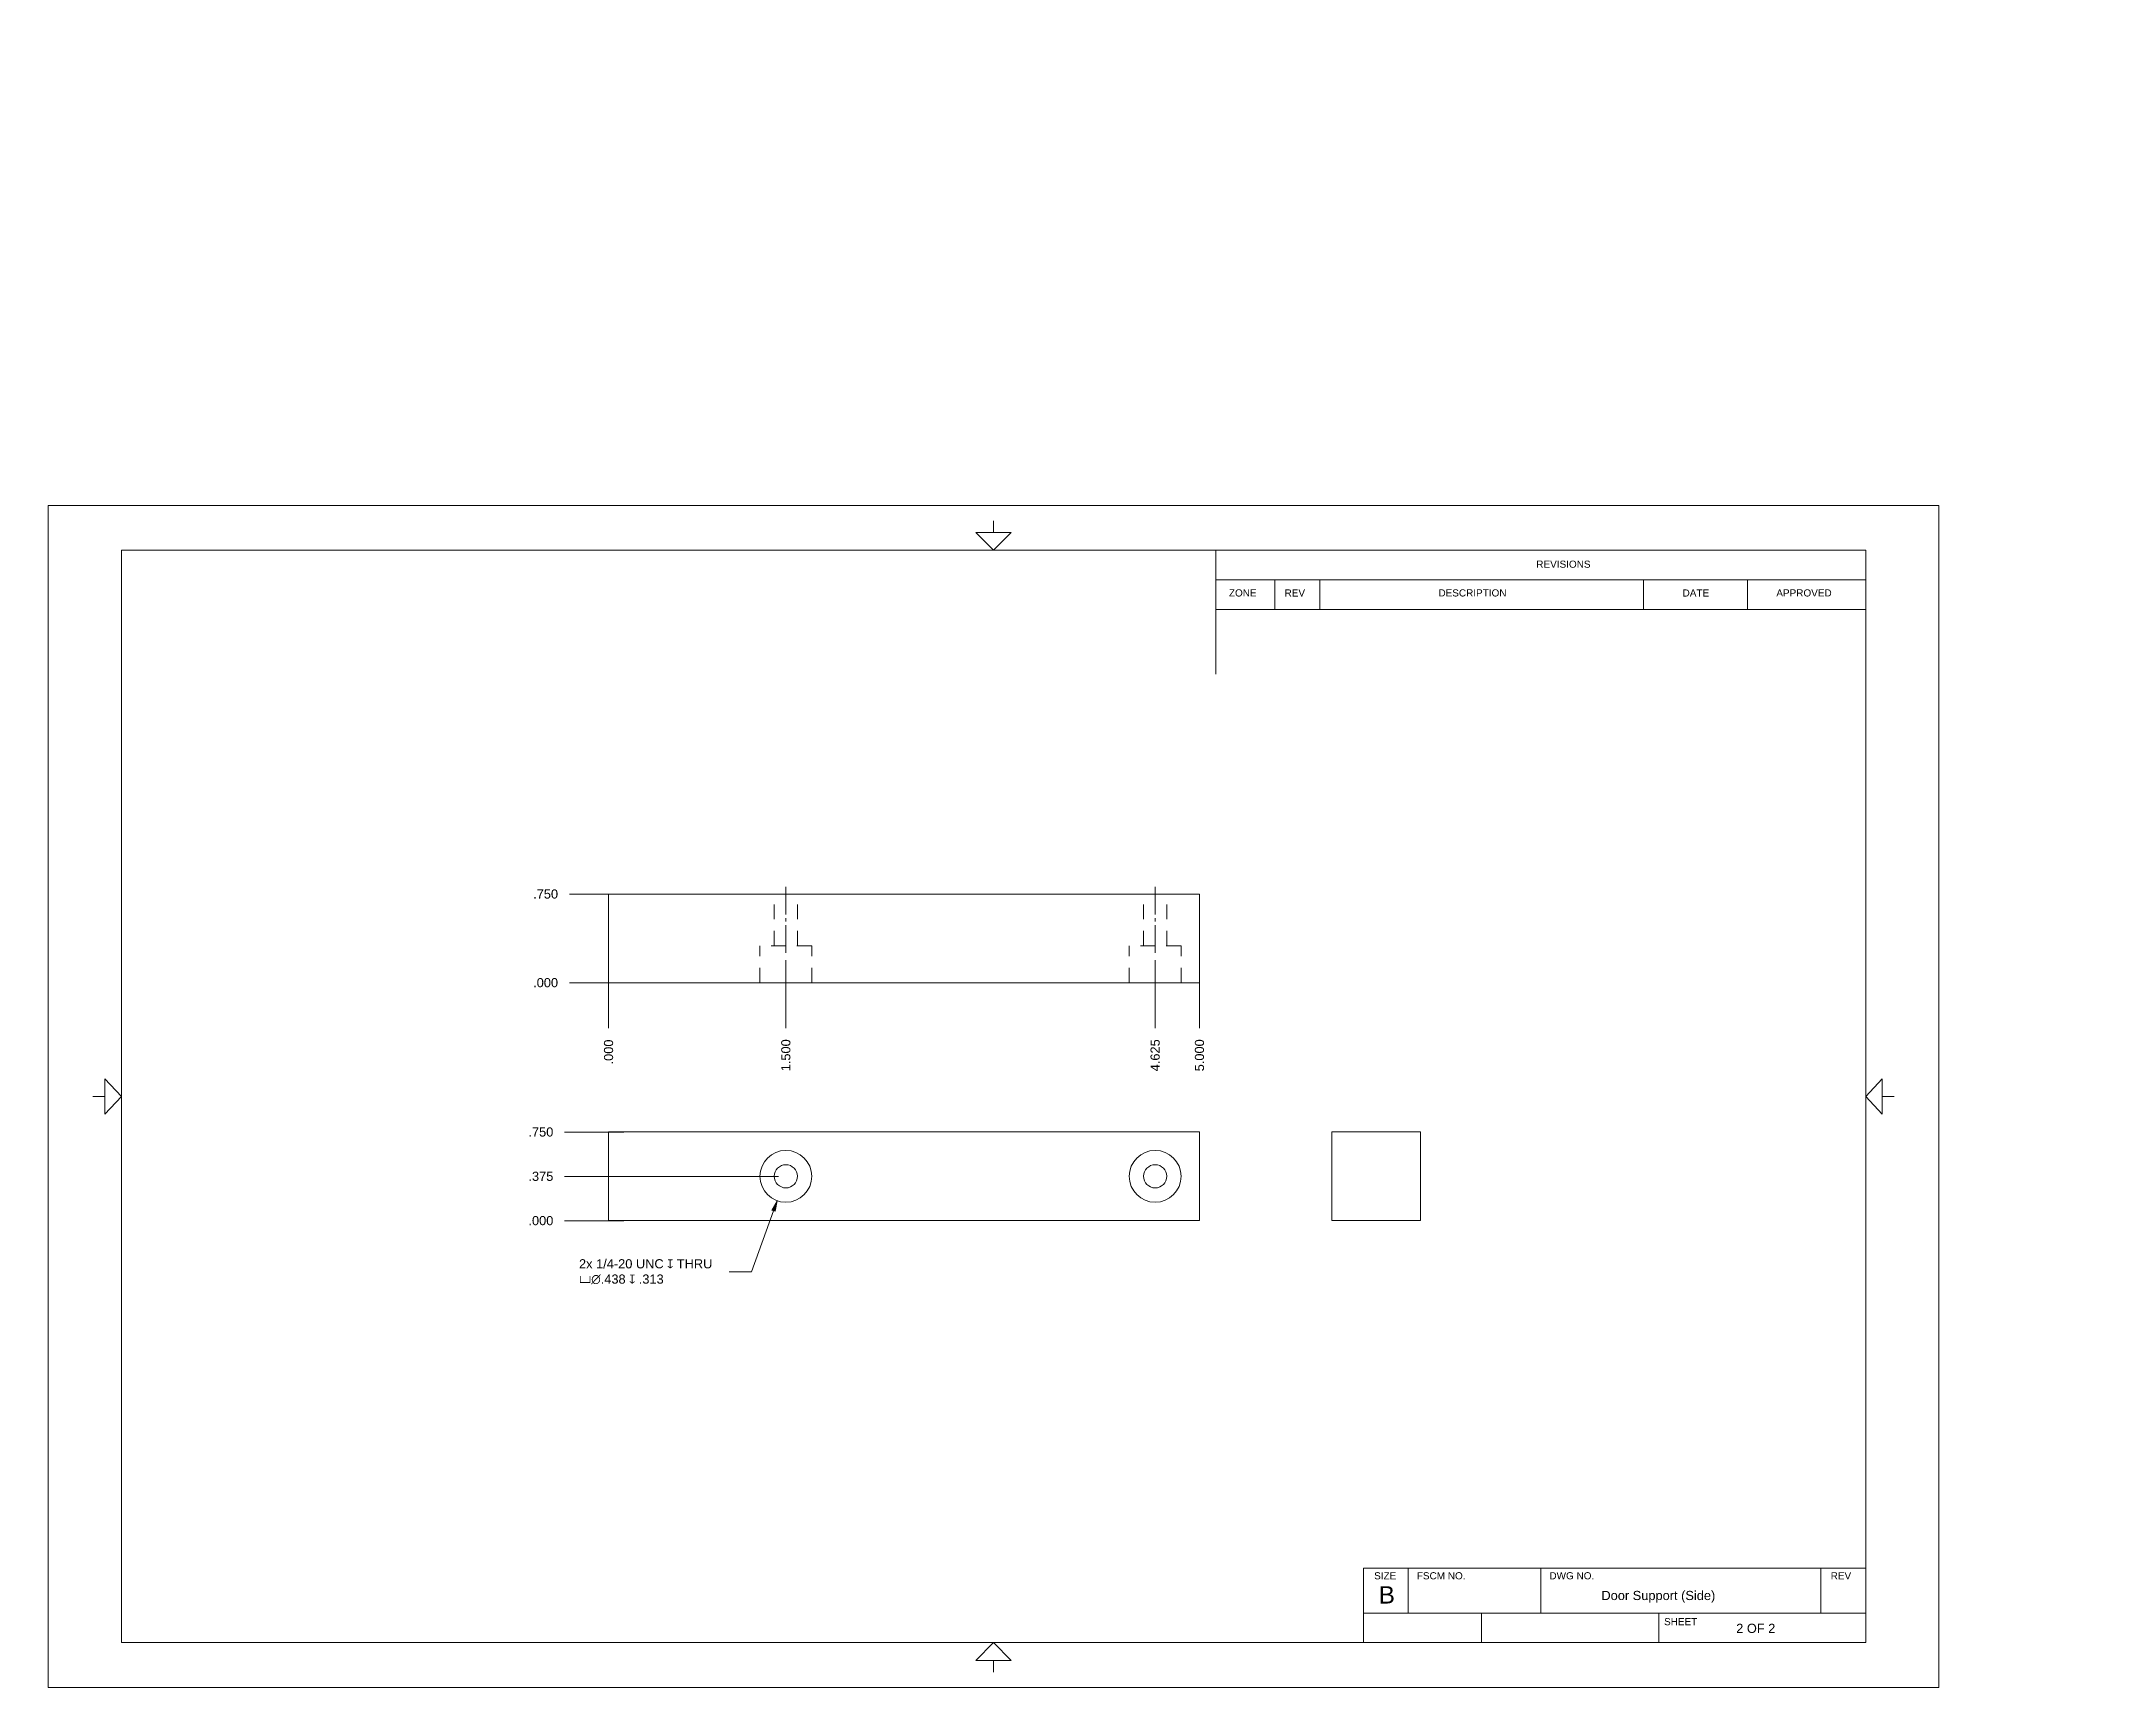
# Model space of a CAD drawing. Header units: inches. Extents: x 0.4 to 18, y 0.5 to 14.4.
import ezdxf

# ---------------------------------------------------------------- set-up
doc = ezdxf.new("R2010")
doc.units = ezdxf.units.IN
doc.header["$MEASUREMENT"] = 0
doc.linetypes.add('HIDDEN2', pattern=[0.1875, 0.125, -0.0625])
for name, color, linetype, lineweight in [('CENTER', 204, 'Continuous', 0), ('CONTINUOUS', 7, 'Continuous', 0), ('DIMENSIONS', 7, 'Continuous', 0), ('HIDDEN', 253, 'HIDDEN2', 0), ('VISIBLE', 7, 'Continuous', 0)]:
    doc.layers.add(name, color=color, linetype=linetype, lineweight=lineweight)
doc.dimstyles.get("Standard").update_dxf_attribs({"dimtxt": 0.18, "dimasz": 0.18, "dimexe": 0.18, "dimexo": 0.0625, "dimgap": 0.09, "dimtad": 0, "dimtih": 1, "dimtoh": 1, "dimdec": 4, "dimzin": 0, "dimdsep": 46, "dimtxsty": 'Standard', "dimcen": 0.09, "dimadec": 0, "dimazin": 0, "dimtfac": 1, "dimtdec": 4, "dimtofl": 0, "dimtmove": 0, "dimatfit": 3, "dimfxl": 1, "dimtolj": 1, "dimtzin": 0, "dimarcsym": 0})

# ---------------------------------------------------------------- blocks, each defined once
blk = doc.blocks.new('D1')
at = {"layer": 'DIMENSIONS'}
for p, q in [((5.121, 4.449), (4.871, 4.449)), ((5.371, 4.449), (5.121, 4.449)), ((5.18, 4.449), (5.371, 4.449))]:
    blk.add_line(p, q, dxfattribs=at)
at = {"layer": 'DIMENSIONS', "char_height": 0.07755, "attachment_point": 5}
for s, insert in [('{\\fArial|b0|i0|c0|p0;}', (4.531, 4.449)), ('{\\fArial|b0|i0|c0|p0;.000}{\\fArial|b0|i0|c0|p0;}', (4.67, 4.449)), ('{\\fArial|b0|i0|c0|p0;}', (4.67, 4.449)), ('{\\fArial|b0|i0|c0|p0;}', (4.67, 4.449)), ('{\\fArial|b0|i0|c0|p0;}', (4.809, 4.449))]:
    blk.add_mtext(s, dxfattribs=dict(at, insert=insert))
blk = doc.blocks.new('D2')
at = {"layer": 'DIMENSIONS'}
for p, q in [((5.121, 4.824), (4.871, 4.824)), ((5.371, 4.824), (5.121, 4.824)), ((6.68, 4.824), (5.371, 4.824))]:
    blk.add_line(p, q, dxfattribs=at)
at = {"layer": 'DIMENSIONS', "char_height": 0.07755, "attachment_point": 5}
for s, insert in [('{\\fArial|b0|i0|c0|p0;}', (4.531, 4.824)), ('{\\fArial|b0|i0|c0|p0;.375}{\\fArial|b0|i0|c0|p0;}', (4.67, 4.824)), ('{\\fArial|b0|i0|c0|p0;}', (4.67, 4.824)), ('{\\fArial|b0|i0|c0|p0;}', (4.67, 4.824)), ('{\\fArial|b0|i0|c0|p0;}', (4.809, 4.824))]:
    blk.add_mtext(s, dxfattribs=dict(at, insert=insert))
blk = doc.blocks.new('D3')
at = {"layer": 'DIMENSIONS'}
for p, q in [((5.121, 5.199), (4.871, 5.199)), ((5.371, 5.199), (5.121, 5.199)), ((5.18, 5.199), (5.371, 5.199))]:
    blk.add_line(p, q, dxfattribs=at)
at = {"layer": 'DIMENSIONS', "char_height": 0.07755, "attachment_point": 5}
for s, insert in [('{\\fArial|b0|i0|c0|p0;}', (4.531, 5.199)), ('{\\fArial|b0|i0|c0|p0;.750}{\\fArial|b0|i0|c0|p0;}', (4.67, 5.199)), ('{\\fArial|b0|i0|c0|p0;}', (4.67, 5.199)), ('{\\fArial|b0|i0|c0|p0;}', (4.67, 5.199)), ('{\\fArial|b0|i0|c0|p0;}', (4.809, 5.199))]:
    blk.add_mtext(s, dxfattribs=dict(at, insert=insert))
blk = doc.blocks.new('D4')
at = {"layer": 'DIMENSIONS'}
for p, q in [((5.243, 6.4), (5.243, 6.577)), ((5.243, 6.577), (5.243, 6.327)), ((5.243, 6.327), (5.243, 6.077))]:
    blk.add_line(p, q, dxfattribs=at)
at = {"layer": 'DIMENSIONS', "char_height": 0.07755, "attachment_point": 5, "rotation": 90}
for s, insert in [('{\\fArial|b0|i0|c0|p0;.000}{\\fArial|b0|i0|c0|p0;}', (5.243, 5.876)), ('{\\fArial|b0|i0|c0|p0;}', (5.243, 6.014)), ('{\\fArial|b0|i0|c0|p0;}', (5.243, 5.876)), ('{\\fArial|b0|i0|c0|p0;}', (5.243, 5.876)), ('{\\fArial|b0|i0|c0|p0;}', (5.243, 5.737))]:
    blk.add_mtext(s, dxfattribs=dict(at, insert=insert))
blk = doc.blocks.new('D5')
at = {"layer": 'DIMENSIONS'}
for p, q in [((6.743, 6.653), (6.743, 6.577)), ((6.743, 6.577), (6.743, 6.327)), ((6.743, 6.327), (6.743, 6.077))]:
    blk.add_line(p, q, dxfattribs=at)
at = {"layer": 'DIMENSIONS', "char_height": 0.07755, "attachment_point": 5, "rotation": 90}
for s, insert in [('{\\fArial|b0|i0|c0|p0;1.500}{\\fArial|b0|i0|c0|p0;}', (6.743, 5.848)), ('{\\fArial|b0|i0|c0|p0;}', (6.743, 6.014)), ('{\\fArial|b0|i0|c0|p0;}', (6.743, 5.848)), ('{\\fArial|b0|i0|c0|p0;}', (6.743, 5.848)), ('{\\fArial|b0|i0|c0|p0;}', (6.743, 5.681))]:
    blk.add_mtext(s, dxfattribs=dict(at, insert=insert))
blk = doc.blocks.new('D6')
at = {"layer": 'DIMENSIONS'}
for p, q in [((9.868, 6.653), (9.868, 6.577)), ((9.868, 6.577), (9.868, 6.327)), ((9.868, 6.327), (9.868, 6.077))]:
    blk.add_line(p, q, dxfattribs=at)
at = {"layer": 'DIMENSIONS', "char_height": 0.07755, "attachment_point": 5, "rotation": 90}
for s, insert in [('{\\fArial|b0|i0|c0|p0;4.625}{\\fArial|b0|i0|c0|p0;}', (9.868, 5.848)), ('{\\fArial|b0|i0|c0|p0;}', (9.868, 6.014)), ('{\\fArial|b0|i0|c0|p0;}', (9.868, 5.848)), ('{\\fArial|b0|i0|c0|p0;}', (9.868, 5.848)), ('{\\fArial|b0|i0|c0|p0;}', (9.868, 5.681))]:
    blk.add_mtext(s, dxfattribs=dict(at, insert=insert))
blk = doc.blocks.new('D7')
at = {"layer": 'DIMENSIONS'}
for p, q in [((10.243, 6.4), (10.243, 6.577)), ((10.243, 6.577), (10.243, 6.327)), ((10.243, 6.327), (10.243, 6.077))]:
    blk.add_line(p, q, dxfattribs=at)
at = {"layer": 'DIMENSIONS', "char_height": 0.07755, "attachment_point": 5, "rotation": 90}
for s, insert in [('{\\fArial|b0|i0|c0|p0;5.000}{\\fArial|b0|i0|c0|p0;}', (10.243, 5.848)), ('{\\fArial|b0|i0|c0|p0;}', (10.243, 6.014)), ('{\\fArial|b0|i0|c0|p0;}', (10.243, 5.848)), ('{\\fArial|b0|i0|c0|p0;}', (10.243, 5.848)), ('{\\fArial|b0|i0|c0|p0;}', (10.243, 5.681))]:
    blk.add_mtext(s, dxfattribs=dict(at, insert=insert))
blk = doc.blocks.new('D8')
at = {"layer": 'DIMENSIONS'}
for p, q in [((5.162, 6.462), (4.912, 6.462)), ((5.412, 6.462), (5.162, 6.462)), ((5.18, 6.462), (5.412, 6.462))]:
    blk.add_line(p, q, dxfattribs=at)
at = {"layer": 'DIMENSIONS', "char_height": 0.07755, "attachment_point": 5}
for s, insert in [('{\\fArial|b0|i0|c0|p0;.000}{\\fArial|b0|i0|c0|p0;}', (4.71, 6.462)), ('{\\fArial|b0|i0|c0|p0;}', (4.571, 6.462)), ('{\\fArial|b0|i0|c0|p0;}', (4.71, 6.462)), ('{\\fArial|b0|i0|c0|p0;}', (4.71, 6.462)), ('{\\fArial|b0|i0|c0|p0;}', (4.849, 6.462))]:
    blk.add_mtext(s, dxfattribs=dict(at, insert=insert))
blk = doc.blocks.new('D9')
at = {"layer": 'DIMENSIONS'}
for p, q in [((5.162, 7.212), (4.912, 7.212)), ((5.412, 7.212), (5.162, 7.212)), ((5.18, 7.212), (5.412, 7.212))]:
    blk.add_line(p, q, dxfattribs=at)
at = {"layer": 'DIMENSIONS', "char_height": 0.07755, "attachment_point": 5}
for s, insert in [('{\\fArial|b0|i0|c0|p0;}', (4.571, 7.212)), ('{\\fArial|b0|i0|c0|p0;.750}{\\fArial|b0|i0|c0|p0;}', (4.71, 7.212)), ('{\\fArial|b0|i0|c0|p0;}', (4.71, 7.212)), ('{\\fArial|b0|i0|c0|p0;}', (4.71, 7.212)), ('{\\fArial|b0|i0|c0|p0;}', (4.849, 7.212))]:
    blk.add_mtext(s, dxfattribs=dict(at, insert=insert))
blk = doc.blocks.new('BLOCK11')
at = {"layer": 'CONTINUOUS'}
for p, q in [((16.5, 10.5), (0.5, 10.5)), ((0.5, 10.5), (0.5, 0.5)), ((8.5, 10.37), (8.5, 10.27)), ((16.5, 0.5), (16.5, 10.5)), ((15.88, 10.12), (1.12, 10.12)), ((1.12, 10.12), (1.12, 0.88)), ((10.38, 10.12), (10.38, 9.073)), ((15.88, 0.88), (15.88, 10.12)), ((10.38, 9.87), (15.88, 9.87)), ((10.88, 9.62), (10.88, 9.87)), ((11.26, 9.62), (11.26, 9.87)), ((14, 9.62), (14, 9.87)), ((14.88, 9.62), (14.88, 9.87)), ((10.38, 9.62), (15.88, 9.62)), ((0.88, 5.5), (0.98, 5.5)), ((16.12, 5.5), (16.02, 5.5)), ((11.63, 1.51), (15.88, 1.51)), ((11.63, 0.88), (11.63, 1.51)), ((12.01, 1.13), (12.01, 1.51)), ((13.13, 1.13), (13.13, 1.51)), ((15.5, 1.13), (15.5, 1.51)), ((11.63, 1.13), (15.88, 1.13)), ((12.63, 0.88), (12.63, 1.13)), ((14.13, 0.88), (14.13, 1.13)), ((1.12, 0.88), (15.88, 0.88)), ((8.5, 0.63), (8.5, 0.73)), ((0.5, 0.5), (16.5, 0.5))]:
    blk.add_line(p, q, dxfattribs=at)
for points in [[(8.35, 10.27), (8.65, 10.27), (8.5, 10.12), (8.5, 10.12), (8.35, 10.27)], [(0.98, 5.35), (0.98, 5.65), (1.12, 5.5), (1.12, 5.5), (0.98, 5.35)], [(16.02, 5.35), (16.02, 5.65), (15.88, 5.5), (15.88, 5.5), (16.02, 5.35)], [(8.35, 0.73), (8.65, 0.73), (8.5, 0.88), (8.5, 0.88), (8.35, 0.73)]]:
    blk.add_lwpolyline(points, dxfattribs=at)
for s, insert, char_height, attachment_point in [('{\\fArial|b0|i0|c0|p0;\\C7;REVISIONS}{\\fArial|b0|i0|c0|p0;\\C7;}', (13.093, 10.002), 0.06032, 4), ('{\\fArial|b0|i0|c0|p0;\\C7;ZONE}{\\fArial|b0|i0|c0|p0;\\C7;}', (10.492, 9.759), 0.06032, 4), ('{\\fArial|b0|i0|c0|p0;\\C7;REV}{\\fArial|b0|i0|c0|p0;\\C7;}', (10.963, 9.759), 0.06032, 4), ('{\\fArial|b0|i0|c0|p0;\\C7;DESCRIPTION}{\\fArial|b0|i0|c0|p0;\\C7;}', (12.265, 9.759), 0.06032, 4), ('{\\fArial|b0|i0|c0|p0;\\C7;DATE}{\\fArial|b0|i0|c0|p0;\\C7;}', (14.331, 9.759), 0.06032, 4), ('{\\fArial|b0|i0|c0|p0;\\C7;APPROVED}{\\fArial|b0|i0|c0|p0;\\C7;}', (15.124, 9.759), 0.06032, 4), ('{\\fArial|b0|i0|c0|p0;\\C7;SIZE}{\\fArial|b0|i0|c0|p0;\\C7;}', (11.721, 1.445), 0.06032, 4), ('{\\fArial|b0|i0|c0|p0;\\C7;FSCM NO.}{\\fArial|b0|i0|c0|p0;\\C7;}', (12.082, 1.445), 0.06032, 4), ('{\\fArial|b0|i0|c0|p0;\\C7;DWG NO.}{\\fArial|b0|i0|c0|p0;\\C7;}', (13.204, 1.445), 0.06032, 4), ('{\\fArial|b0|i0|c0|p0;\\C7;REV}{\\fArial|b0|i0|c0|p0;\\C7;}', (15.584, 1.445), 0.06032, 4), ('{\\fArial|b0|i0|c0|p0;\\C7;B}{\\fArial|b0|i0|c0|p0;\\C7;}', (11.76, 1.284), 0.14649, 4), ('{\\fArial|b0|i0|c0|p0;\\C7;Door Support (Side)}{\\fArial|b0|i0|c0|p0;\\C7;}', (13.644, 1.267), 0.07755, 4), ('{\\fArial|b0|i0|c0|p0;\\C7;SHEET}{\\fArial|b0|i0|c0|p0;\\C7;}', (14.174, 1.057), 0.06032, 4), ('{\\fArial|b0|i0|c0|p0;\\C7;2 OF 2}{\\fArial|b0|i0|c0|p0;\\C7;}', (14.95, 1), 0.07755, 5), ('{\\fArial|b0|i0|c0|p0;\\C7;}', (0.444, 0.59), 0.18096, 4)]:
    blk.add_mtext(s, dxfattribs=dict(at, insert=insert, char_height=char_height, attachment_point=attachment_point))

msp = doc.modelspace()

# ---------------------------------------------------------------- hatches: boundary and pattern name
msp.add_hatch(color=7).paths.add_polyline_path([(6.6239, 4.5387), (6.6685, 4.6183), (6.6521, 4.5285)], flags=0)

# ---------------------------------------------------------------- linework, layer by layer
at = {"layer": 'CENTER'}
for p, q in [((6.7429, 7.0385), (6.7429, 7.272)), ((9.8679, 7.0385), (9.8679, 7.272)), ((6.7429, 6.9785), (6.7429, 7.0085)), ((6.7429, 6.9485), (6.7429, 6.715)), ((9.8679, 6.9785), (9.8679, 7.0085)), ((9.8679, 6.9485), (9.8679, 6.715))]:
    msp.add_line(p, q, dxfattribs=at)
at = {"layer": 'CONTINUOUS'}
for p, q in [((6.638, 4.5336), (6.4515, 4.0172)), ((6.638, 4.5336), (6.638, 4.5336)), ((6.4515, 4.0172), (6.264, 4.0172))]:
    msp.add_line(p, q, dxfattribs=at)
msp.add_lwpolyline([(6.6685, 4.6183), (6.6521, 4.5285), (6.6239, 4.5387), (6.6685, 4.6183)], dxfattribs=at)
at = {"layer": 'HIDDEN'}
for p, q in [((6.6449, 6.775), (6.6449, 7.212)), ((6.8409, 6.775), (6.8409, 7.212)), ((9.7699, 6.775), (9.7699, 7.212)), ((9.9659, 6.775), (9.9659, 7.212)), ((6.7429, 6.775), (6.5239, 6.775)), ((6.5239, 6.462), (6.5239, 6.775)), ((6.9619, 6.775), (6.7429, 6.775)), ((6.9619, 6.462), (6.9619, 6.775)), ((9.8679, 6.775), (9.6489, 6.775)), ((9.6489, 6.462), (9.6489, 6.775)), ((10.0869, 6.775), (9.8679, 6.775)), ((10.0869, 6.462), (10.0869, 6.775))]:
    msp.add_line(p, q, dxfattribs=at)
at = {"layer": 'VISIBLE'}
for p, q in [((5.2429, 7.212), (5.2429, 6.462)), ((10.2429, 7.212), (5.2429, 7.212)), ((10.2429, 7.212), (10.2429, 6.462)), ((5.2429, 6.462), (10.2429, 6.462)), ((5.2429, 5.1993), (10.2429, 5.1993)), ((5.2429, 4.4493), (5.2429, 5.1993)), ((10.2429, 5.1993), (10.2429, 4.4493)), ((12.1117, 5.1993), (11.3617, 5.1993)), ((11.3617, 5.1993), (11.3617, 4.4493)), ((12.1117, 4.4493), (12.1117, 5.1993)), ((10.2429, 4.4493), (5.2429, 4.4493)), ((12.1117, 4.4493), (11.3617, 4.4493))]:
    msp.add_line(p, q, dxfattribs=at)
for centre, radius in [((6.7429, 4.8243), 0.219), ((6.7429, 4.8243), 0.098), ((9.8679, 4.8243), 0.219), ((9.8679, 4.8243), 0.098)]:
    msp.add_circle(centre, radius, dxfattribs=at)

# ---------------------------------------------------------------- block references
at = {"layer": 'CONTINUOUS'}
msp.add_blockref('BLOCK11', (0, 0), dxfattribs=at)

# ---------------------------------------------------------------- texts
at = {"layer": 'CONTINUOUS', "insert": (4.9926, 4.0172), "char_height": 0.0775537, "attachment_point": 4}
msp.add_mtext('{\\fArial|b0|i0|c0|p0;\\C7;2x 1/4-20 UNC }{\\fAlibre Symbols|b0|i0|c0|p0;\\C7;x}{\\fArial|b0|i0|c0|p0;\\C7; THRU}{\\fArial|b0|i0|c0|p0;\\C7;\\P}{\\fAlibre Symbols|b0|i0|c0|p0;\\C7;vn}{\\fArial|b0|i0|c0|p0;\\C7;.438 }{\\fAlibre Symbols|b0|i0|c0|p0;\\C7;x}{\\fArial|b0|i0|c0|p0;\\C7; .313}{\\fArial|b0|i0|c0|p0;\\C7;}', dxfattribs=at)

# ---------------------------------------------------------------- dimensions: what is measured, and where the dimension line sits
at = {"layer": 'DIMENSIONS'}
for feature_location, offset, origin, picture, middle, turn in [((5.2429, 7.212), (7.2101, 7.212), (5.2429, 6.462), 'D9', (12.453, 14.4241), 360), ((5.242904603, 6.462049657), (7.2101268656, 7.212049657), (5.242904603, 6.462049657), 'D8', (12.4530314686, 13.6740993139), 360), ((5.242904603, 6.462049657), (7.742904603, 6.6255802583), (5.242904603, 6.462049657), 'D4', (12.985809206, 13.0876299152), 90), ((6.7429, 6.715), (7.7429, 6.3448), (5.2429, 6.462), 'D5', (14.4858, 13.0599), 90), ((9.8679, 6.715), (7.7429, 6.3448), (5.2429, 6.462), 'D6', (17.6108, 13.0599), 90), ((10.242904603, 6.462049657), (7.742904603, 6.5978024898), (5.242904603, 6.462049657), 'D7', (17.985809206, 13.0598521467), 90), ((5.2429, 5.1993), (7.1701, 4.8243), (5.2429, 4.4493), 'D3', (12.413, 10.0235), 360), ((6.7429, 4.8243), (5.6701, 4.8243), (5.2429, 4.4493), 'D2', (12.413, 9.6485), 360), ((5.242904603, 4.4492588118), (7.1700830572, 4.8242588118), (5.242904603, 4.4492588118), 'D1', (12.4129876602, 9.2735176237), 360)]:
    dim = msp.add_ordinate_dim(feature_location=feature_location, offset=offset, dtype=0, origin=origin, dimstyle='Standard', override={"dimtxt": 0.098408, "dimtad": 0, "dimdec": 3, "dimzin": 0, "dimse1": 0, "dimse2": 0, "dimsd1": 0, "dimsd2": 0, "dimadec": 3, "dimazin": 0, "dimtol": 0, "dimlim": 0, "dimtp": 0, "dimtm": 0, "dimtdec": 3}, dxfattribs=at)
    dim.commit()
    dim.dimension.update_dxf_attribs({"geometry": picture, "text_midpoint": middle, "text_rotation": turn})

doc.saveas('drawing.dxf')
